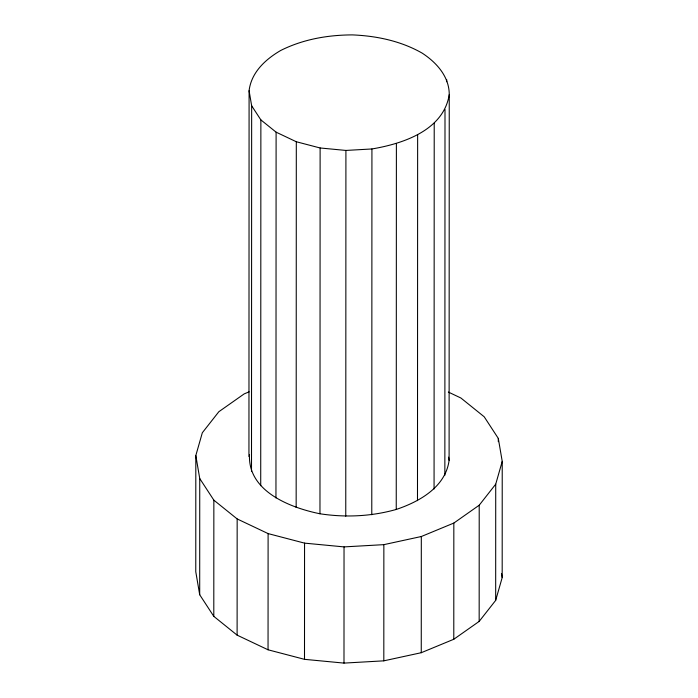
<?xml version="1.0" encoding="UTF-8"?>
<svg xmlns="http://www.w3.org/2000/svg" width="698" height="698" viewBox="0 0 698 698"><rect width="100%" height="100%" fill="white"/><g stroke="black" fill="none" stroke-linecap="round" stroke-linejoin="round"><path stroke-width="1.05" d="M249.142 391.831L244.213 393.873L218.832 411.724L202.324 432.76L195.815 455.55L195.772 571.741L199.698 594.731L213.797 616.351L237.111 635.136L268.049 649.794L304.502 659.331L343.992 663.1L383.813 660.84L421.26 652.709L453.787 639.263L479.168 621.412L495.676 600.376L502.185 577.586L502.228 461.387L498.302 438.405L484.203 416.785L460.889 398L448.317 392.049M199.698 594.731L199.741 478.54L195.815 455.55M213.797 616.351L213.85 500.161L199.741 478.54M237.111 635.136L237.163 518.937L213.85 500.161M248.942 456.562L249.09 90.757C251.263 72.365 265.502 59.313 280.709 50.474C302.932 39.315 327.711 34.97 352.429 34.9C376.719 35.912 400.984 41.008 422.246 53.17C436.538 62.55 449.259 76.518 449.25 94.579L449.102 460.375C445.56 487.047 419.428 501.67 396.246 509.453C371.441 516.459 345.414 517.672 319.972 513.772C290.211 507.734 247.581 491.261 249.509 454.573M251.507 471.578L251.655 105.773L249.09 90.757M260.72 485.703L260.869 119.899L251.655 105.773M268.049 649.794L268.102 533.595L237.163 518.937M275.954 497.971L276.103 132.166L260.869 119.899M296.161 507.542L296.31 141.746L276.103 132.166M304.502 659.331L304.555 543.131L268.102 533.595M319.972 513.772L320.12 147.976L296.31 141.746M343.992 663.1L344.035 546.9L304.555 543.131M345.763 516.241L345.911 150.436L320.12 147.976M371.781 514.766L371.929 148.962C402.973 143.701 443.535 130.421 449.25 94.579M383.813 660.84L383.856 544.649L421.313 536.518L453.831 523.064L479.212 505.212L495.72 484.176L502.228 461.387M396.246 509.453L396.394 143.648M417.491 500.667L417.64 134.862M421.26 652.709L421.313 536.518M434.069 489.001L434.217 123.206M444.853 475.259L445.001 109.464M446.685 81.736L446.685 79.563M453.787 639.263L453.831 523.064M479.168 621.412L479.212 505.212M495.676 600.376L495.72 484.176M498.302 441.66L498.302 438.405M345.911 150.436L371.929 148.962M344.035 546.9L383.856 544.649M501.469 573.407L502.185 577.586M448.552 457.155L449.102 460.375"/></g></svg>
